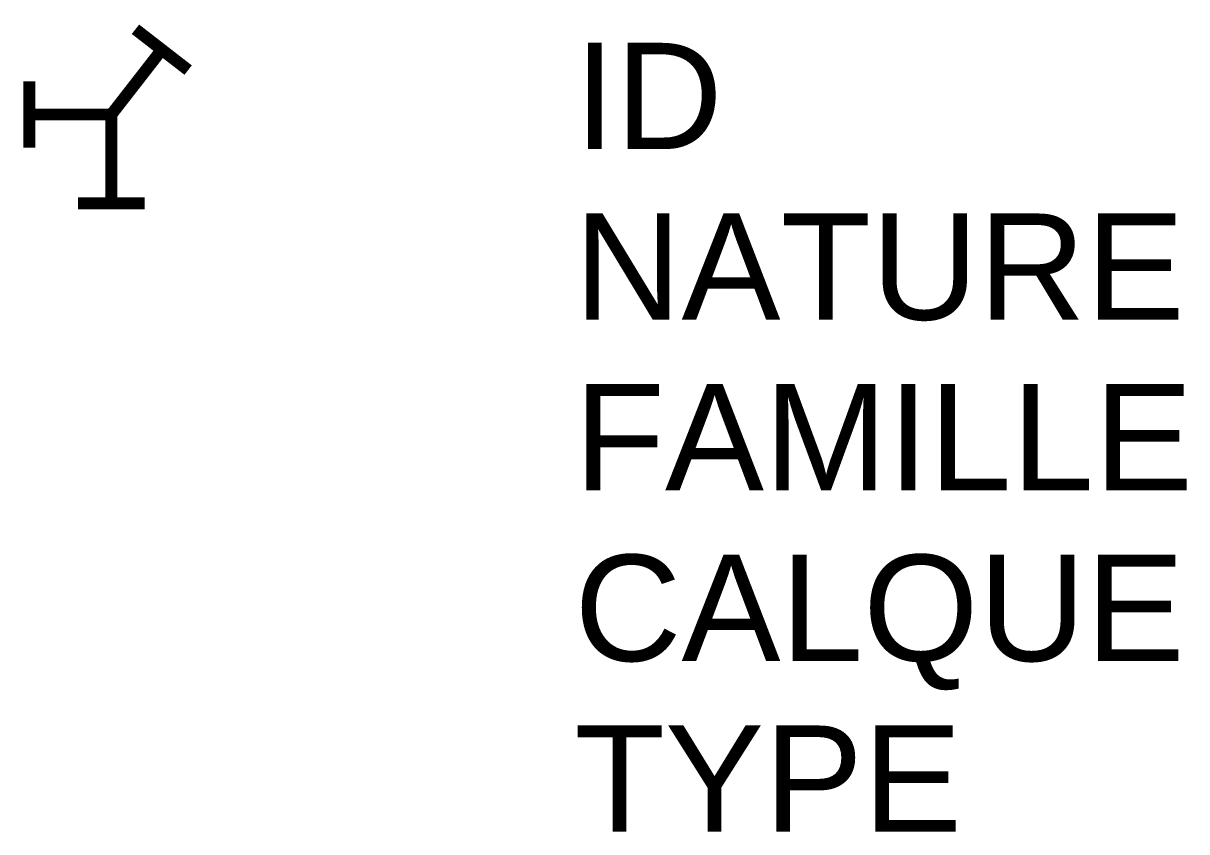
# Model space of a CAD drawing. Header units: metres. Extents: x -0.17 to 2.02, y -1.35 to 0.17.
import ezdxf

# ---------------------------------------------------------------- set-up
doc = ezdxf.new("R2010")
doc.units = ezdxf.units.M
doc.linetypes.add('Socle_Continu', pattern=[2.5, 2.5, 0])
doc.linetypes.add('Topo_Continu', pattern=[2.5, 2.5, 0])
doc.layers.add('CHAUF_SCT', color=6, linetype='Socle_Continu', lineweight=13)
doc.styles.add('Reseaux', font='arial.ttf')
doc.styles.get("Standard").update_dxf_attribs({"font": 'arial.ttf'})

msp = doc.modelspace()

# ---------------------------------------------------------------- linework, layer by layer
at = {"layer": 'CHAUF_SCT', "linetype": 'Socle_Continu', "const_width": 0.0225, "flags": 128}
for points in [[(0.0453, 0.1605), (0.1444, 0.0836)], [(0.0948, 0.122), (0, 0)], [(-0.1546, -0.0627), (-0.1546, 0.0627)], [(-0.1546, 0), (0, 0)], [(0, -0.167), (0, 0)], [(-0.0627, -0.167), (0.0627, -0.167)]]:
    msp.add_lwpolyline(points, dxfattribs=at)

# ---------------------------------------------------------------- texts
at = {"layer": 'CHAUF_SCT', "linetype": 'Topo_Continu', "flags": 9}
for tag, p, s in [('ID', (0.871, -0.065), 'EP_2226'), ('NATURE', (0.871, -0.3863), 'Embranchement')]:
    msp.add_attdef(tag, p, s, height=0.2, dxfattribs=at)
at = {"layer": 'CHAUF_SCT', "linetype": 'Socle_Continu', "style": 'Reseaux', "flags": 9}
msp.add_attdef('FAMILLE', (0.871, -0.7076), 'Chauffage', height=0.2, dxfattribs=at)
at = {"layer": 'CHAUF_SCT', "linetype": 'Socle_Continu', "flags": 9}
for tag, p, s in [('CALQUE', (0.871, -1.0288), 'CHAUF_SCT'), ('TYPE', (0.871, -1.3501), 'NR')]:
    msp.add_attdef(tag, p, s, height=0.2, dxfattribs=at)

doc.saveas('drawing.dxf')
